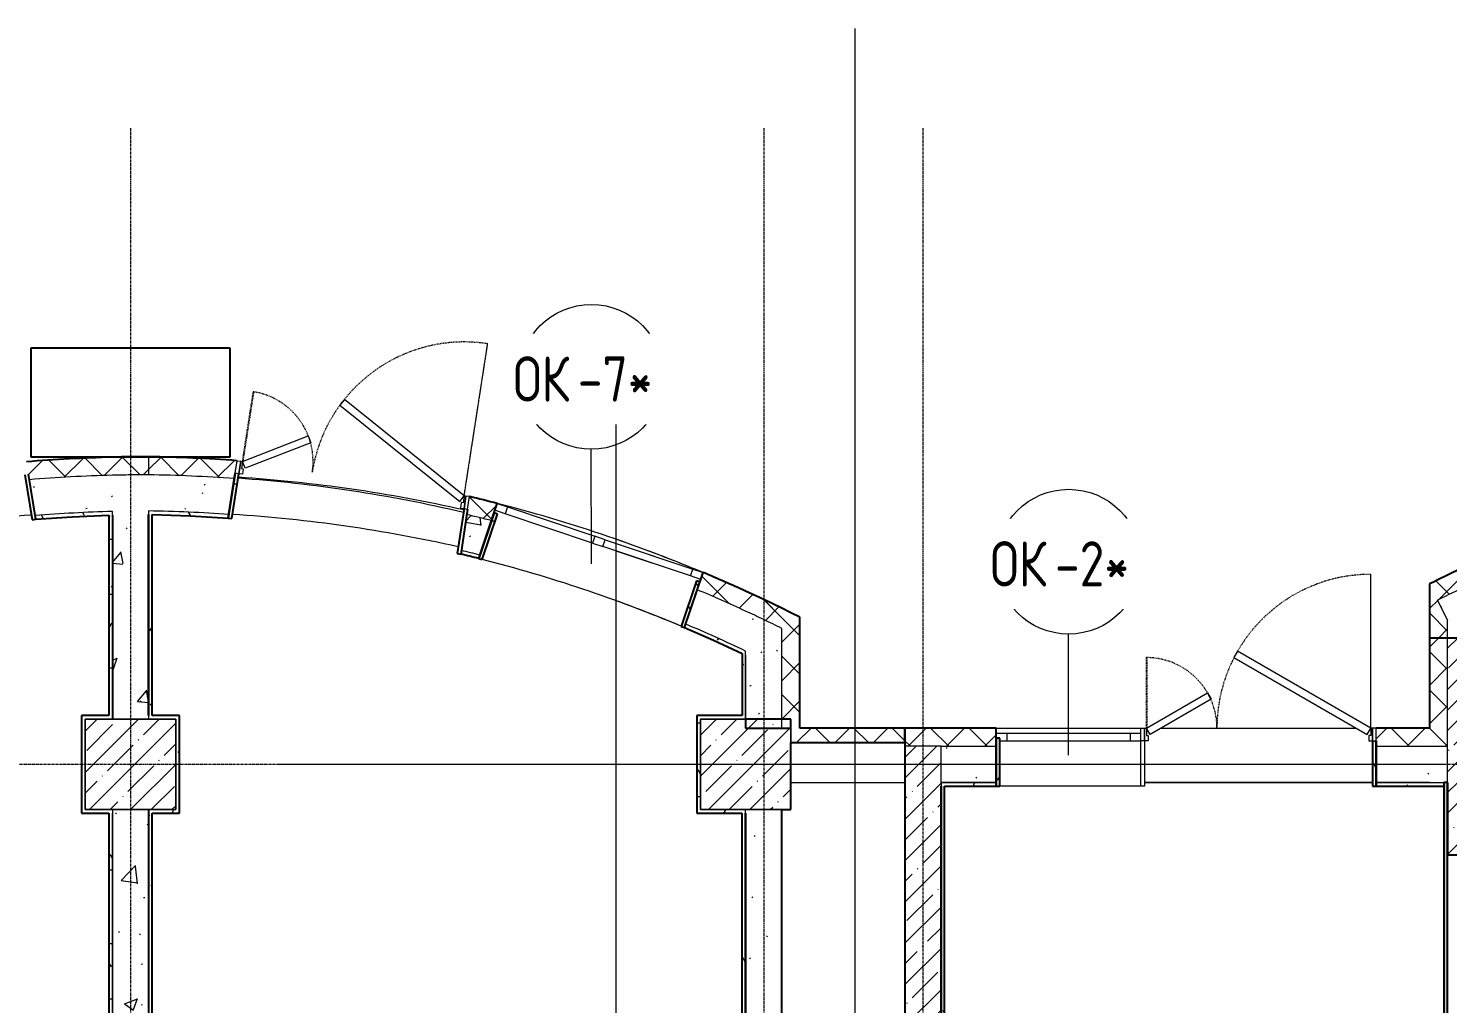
# Model space of a CAD drawing. Header units: millimetres. Extents: x -11854 to 4360091, y -19344 to 4989148.
# Drawn here: x 44178 to 52023, y 21395 to 26784 of the extents above; entities that cross this region are included whole.
import ezdxf

# ---------------------------------------------------------------- set-up
doc = ezdxf.new("R2010")
doc.units = ezdxf.units.MM
doc.linetypes.add('Линия сетки', pattern=[22.225, 12.7, -3.175, 3.175, -3.175])
doc.linetypes.add('Штрих', pattern=[6.35, 3.175, -3.175])
for name, color, linetype, lineweight in [('A-DETL', 254, 'Continuous', 9), ('A-DOOR', 254, 'Continuous', 9), ('A-DOOR-FRAM', 254, 'Continuous', 18), ('A-FLOR', 254, 'Continuous', 9), ('A-GLAZ', 254, 'Continuous', 9), ('A-GLAZ-IDEN', 254, 'Continuous', 9), ('A-WALL', 254, 'Continuous', 9), ('S-GRID', 254, 'Continuous', 9)]:
    doc.layers.add(name, color=color, linetype=linetype, lineweight=lineweight)
doc.styles.add('ISOCPEUR_1', font='isocpeur.ttf', dxfattribs={"width": 0.8, "height": 250})
pattern_1 = [(45, (542041.67, 20914.14), (-106.066017, 106.066017), []), (135, (542041.67, 20914.14), (-106.066017, -106.066017), [])]
pattern_2 = [(50, (542041.7, 20914.14), (728.7365, -63.7558), [76.2, -838.2]), (355, (542041.7, 20914.14), (-140.9716, 764.2276), [60.96, -670.56]), (100.451, (542102.4, 20908.8), (587.77, 700.4668), [64.76, -712.36]), (46.184, (542041.7, 21117.3), (1084.3162, -168.171), [114.3, -1257.3]), (96.636, (542132, 21103.3), (949.61, 989.7098), [97.14, -1068.54]), (351.184, (542041.7, 21117.3), (949.6206, 989.7012), [91.44, -1005.84]), (21, (542143.3, 21066.54), (606.4579, -409.0606), [76.2, -838.2]), (326, (542143.3, 21066.54), (247.2083, 736.7529), [60.96, -670.56]), (71.451, (542193.8, 21032.46), (853.6683, 327.6855), [64.76, -712.36]), (37.5, (542041.67, 20914.14), (12.3547, 338.22012), [6.706, -655.726, 6.706, -674.014, -673.1]), (37.5, (542041.67, 20914.14), (12.3547, 338.22012), [-1343.152, 6.706, -666.394]), (7.5, (542041.67, 20914.14), (267.27887, 400.72213), [6.706, -381.406, 6.706, -640.486, -256.54]), (7.5, (542041.67, 20914.14), (267.27887, 400.72213), [-1035.304, 6.706, -249.834]), (327.5, (541815.1, 20914.14), (542.36333, -22.91534), [6.706, -247.294, 6.706, -785.774, -1051.56]), (327.5, (541815.1, 20914.14), (542.36333, -22.91534), [-1046.48, 6.706, -1044.854]), (317.5, (541713.5, 20914.14), (592.51696, 101.7071), [6.706, -323.494, 6.706, -519.582, -746.76]), (317.5, (541713.5, 20914.14), (592.51696, 101.7071), [-856.488, 6.706, -740.054])]
pattern_3 = [(45, (542041.67, 20914.14), (-114.049253, 114.049253), []), (45, (542155.72, 20914.14), (-114.049253, 114.049253), [201.613, -40.323, 3.353, -36.97])]
pattern_4 = [(0, (542041.67, 20914.14), (406.4, 101.6), [33.528, -271.272, 33.528, -271.272, -1625.6]), (0, (542041.67, 20914.14), (406.4, 101.6), [-609.6, 33.528, -576.072, 33.528, -271.272, -711.2]), (0, (542041.67, 20914.14), (406.4, 101.6), [-1524, 33.528, -169.672, 33.528, -474.472]), (120, (542194.07, 20964.94), (-291.18818, 301.152724), [33.528, -271.272, 33.528, -1896.872]), (120, (542194.07, 20964.94), (-291.18818, 301.152724), [-338.328, -271.272, 33.528, -576.072, -1016]), (120, (542194.07, 20964.94), (-291.18818, 301.152724), [-1219.2, 33.528, -271.272, 33.528, -677.672]), (120, (542194.07, 20964.94), (-291.18818, 301.152724), [-1557.528, -169.672, 33.528, -474.472]), (240, (542244.87, 21168.14), (-115.21182, -402.752724), [33.528, -271.272, 33.528, -1896.872]), (240, (542244.87, 21168.14), (-115.21182, -402.752724), [-338.328, -271.272, 33.528, -576.072, -1016]), (240, (542244.87, 21168.14), (-115.21182, -402.752724), [-1219.2, 33.528, -271.272, 33.528, -677.672]), (240, (542244.87, 21168.14), (-115.21182, -402.752724), [-1557.528, -169.672, 33.528, -474.472])]
pattern_5 = [(50, (542041.7, 20914.14), (728.7365, -63.7558), [76.2, -838.2]), (355, (542041.7, 20914.14), (-140.9716, 764.2276), [60.96, -670.56]), (100.451, (542102.4, 20908.8), (587.77, 700.4668), [64.76, -712.36]), (46.184, (542041.7, 21117.3), (1084.3162, -168.171), [114.3, -1257.3]), (96.636, (542132, 21103.3), (949.61, 989.7098), [97.14, -1068.54]), (351.184, (542041.7, 21117.3), (949.6206, 989.7012), [91.44, -1005.84]), (21, (542143.3, 21066.54), (606.4579, -409.0606), [76.2, -838.2]), (326, (542143.3, 21066.54), (247.2083, 736.7529), [60.96, -670.56]), (71.451, (542193.8, 21032.46), (853.6683, 327.6855), [64.76, -712.36]), (37.5, (542041.67, 20914.14), (12.3547, 338.22012), [6.706, -655.726, 6.706, -674.014, -673.1]), (37.5, (542041.67, 20914.14), (12.3547, 338.22012), [-1343.152, 6.706, -666.394]), (7.5, (542041.67, 20914.14), (267.27887, 400.72213), [6.706, -381.406, 6.706, -640.486, -256.54]), (7.5, (542041.67, 20914.14), (267.27887, 400.72213), [-1035.304, 6.706, -249.834]), (327.5, (541815.1, 20914.14), (542.36333, -22.91534), [6.706, -247.294, 6.706, -785.774, -1051.56]), (327.5, (541815.1, 20914.14), (542.36333, -22.91534), [-1046.48, 6.706, -1044.854]), (317.5, (541713.5, 20914.14), (592.51696, 101.7071), [6.706, -323.494, 6.706, -519.582, -746.76]), (317.5, (541713.5, 20914.14), (592.51696, 101.7071), [-856.488, 6.706, -740.054])]
pattern_6 = [(45, (542041.67, 20914.14), (-114.049253, 114.049253), []), (45, (542155.72, 20914.14), (-114.049253, 114.049253), [201.613, -40.323, 3.353, -36.97])]
pattern_7 = [(0, (542041.67, 20914.14), (406.4, 101.6), [33.528, -271.272, 33.528, -271.272, -1625.6]), (0, (542041.67, 20914.14), (406.4, 101.6), [-609.6, 33.528, -576.072, 33.528, -271.272, -711.2]), (0, (542041.67, 20914.14), (406.4, 101.6), [-1524, 33.528, -169.672, 33.528, -474.472]), (120, (542194.07, 20964.94), (-291.18818, 301.152724), [33.528, -271.272, 33.528, -1896.872]), (120, (542194.07, 20964.94), (-291.18818, 301.152724), [-338.328, -271.272, 33.528, -576.072, -1016]), (120, (542194.07, 20964.94), (-291.18818, 301.152724), [-1219.2, 33.528, -271.272, 33.528, -677.672]), (120, (542194.07, 20964.94), (-291.18818, 301.152724), [-1557.528, -169.672, 33.528, -474.472]), (240, (542244.87, 21168.14), (-115.21182, -402.752724), [33.528, -271.272, 33.528, -1896.872]), (240, (542244.87, 21168.14), (-115.21182, -402.752724), [-338.328, -271.272, 33.528, -576.072, -1016]), (240, (542244.87, 21168.14), (-115.21182, -402.752724), [-1219.2, 33.528, -271.272, 33.528, -677.672]), (240, (542244.87, 21168.14), (-115.21182, -402.752724), [-1557.528, -169.672, 33.528, -474.472])]

# ---------------------------------------------------------------- blocks, each defined once
blk = doc.blocks.new('Окно 1800х800 - ОК 1200Х1800_ОК-3_1 _ВНУТРЕННИЕ ОКНА_ EI 31-7437646-1Б')
at = {"layer": 'A-GLAZ', "lineweight": 18}
for p, q in [((-475, -110), (-415, -110)), ((-415, -150), (-475, -150)), ((-415, -110), (-415, -150))]:
    blk.add_line(p, q, dxfattribs=at)
at = {"layer": 'A-GLAZ'}
for p, q in [((-415, -110), (-415, -150)), ((-415, -110), (17.9, -110)), ((31.3, -150), (-415, -150))]:
    blk.add_line(p, q, dxfattribs=at)
blk = doc.blocks.new('Дверь_Двупольная_внутренняя ПВХ профиль - Дверной блок наружный металлический остекленный ДНМО 24х13 Л-V1-1Б')
at = {"layer": 'A-DOOR', "linetype": 'Штрих'}
for p, q in [((618, 1000), (618, 150)), ((-618, 540), (-618, 150))]:
    blk.add_line(p, q, dxfattribs=at)
at = {"layer": 'A-DOOR'}
for p, q in [((620, 1000), (618, 1000)), ((-620, 540), (-618, 540)), ((-650, 150), (-630, 150)), ((-650, 80), (-650, 150)), ((-630, 80), (-650, 80)), ((-630, 150), (-630, 80)), ((-618, 150), (-620, 150)), ((618, 150), (620, 150)), ((650, 150), (630, 150)), ((630, 150), (630, 80)), ((630, 80), (650, 80)), ((650, 80), (650, 150))]:
    blk.add_line(p, q, dxfattribs=at)
at = {"layer": 'A-DOOR', "linetype": 'Штрих', "lineweight": 18}
for p, q in [((620, 150), (620, 1000)), ((-620, 150), (-620, 540))]:
    blk.add_line(p, q, dxfattribs=at)
at = {"layer": 'A-DOOR', "lineweight": 18}
for p, q in [((-116.1, 575), (-136.1, 540.4)), ((620, 150), (-116.1, 575)), ((-136.1, 540.4), (600, 115.4)), ((-620, 150), (-282.3, 345)), ((-282.3, 345), (-262.3, 310.4)), ((-262.3, 310.4), (-600, 115.4)), ((-600, 115.4), (-620, 150)), ((600, 115.4), (620, 150))]:
    blk.add_line(p, q, dxfattribs=at)
at = {"layer": 'A-DOOR', "linetype": 'Штрих'}
for centre, radius, start, end in [((620, 150), 850, 90, 180), ((-620, 150), 390, 360, 90)]:
    blk.add_arc(centre, radius, start, end, dxfattribs=at)
at = {"layer": 'A-DOOR-FRAM'}
for p, q in [((-630, 150), (-620, 150)), ((-630, 80), (-630, 150)), ((-610, 80), (-630, 80)), ((-620, 150), (-620, 110)), ((-620, 110), (-610, 110)), ((-610, 110), (-610, 80)), ((620, 110), (610, 110)), ((610, 110), (610, 80)), ((610, 80), (630, 80)), ((630, 150), (620, 150)), ((620, 150), (620, 110)), ((630, 80), (630, 150))]:
    blk.add_line(p, q, dxfattribs=at)
blk = doc.blocks.new('Окно 1800х800 - ОК 800Х1800_ОК-3_1 _ВНУТРЕННИЕ ОКНА_ EI 31 _-7443790-1Б')
at = {"layer": 'A-GLAZ', "lineweight": 18}
for p, q in [((-215, 120), (-275, 120)), ((-255, 80), (-215, 80)), ((-215, 80), (-215, 120)), ((525, 120), (465, 120)), ((465, 120), (465, 80)), ((465, 80), (525, 80))]:
    blk.add_line(p, q, dxfattribs=at)
at = {"layer": 'A-GLAZ'}
for p, q in [((-215, 80), (-215, 120)), ((465, 120), (-215, 120)), ((-215, 80), (465, 80)), ((465, 120), (465, 80))]:
    blk.add_line(p, q, dxfattribs=at)
blk = doc.blocks.new('Марка окна - Марка окна-2857-1Б')
at = {"layer": 'A-GLAZ-IDEN'}
blk.add_circle((0, 0), 4.001, dxfattribs=at)
blk = doc.blocks.new('Дверь_Двупольная_внутренняя ПВХ профиль - Дверной блок наружный металлический остекленный ДНМО 24х13 Л-6073768-1В')
at = {"layer": 'A-DOOR', "linetype": 'Штрих'}
for p, q in [((618, 1000), (618, 150)), ((-618, 540), (-618, 150))]:
    blk.add_line(p, q, dxfattribs=at)
at = {"layer": 'A-DOOR'}
for p, q in [((620, 1000), (618, 1000)), ((-620, 540), (-618, 540)), ((-650, 150), (-630, 150)), ((-650, 80), (-650, 150)), ((-630, 80), (-650, 80)), ((-630, 150), (-630, 80)), ((-618, 150), (-620, 150)), ((618, 150), (620, 150)), ((650, 150), (630, 150)), ((630, 150), (630, 80)), ((630, 80), (650, 80)), ((650, 80), (650, 150))]:
    blk.add_line(p, q, dxfattribs=at)
at = {"layer": 'A-DOOR', "linetype": 'Штрих', "lineweight": 18}
for p, q in [((620, 150), (620, 1000)), ((-620, 150), (-620, 540))]:
    blk.add_line(p, q, dxfattribs=at)
at = {"layer": 'A-DOOR', "lineweight": 18}
for p, q in [((-116.1, 575), (-136.1, 540.4)), ((620, 150), (-116.1, 575)), ((-136.1, 540.4), (600, 115.4)), ((-620, 150), (-282.3, 345)), ((-282.3, 345), (-262.3, 310.4)), ((-262.3, 310.4), (-600, 115.4)), ((-600, 115.4), (-620, 150)), ((600, 115.4), (620, 150))]:
    blk.add_line(p, q, dxfattribs=at)
at = {"layer": 'A-DOOR', "linetype": 'Штрих'}
for centre, radius, start, end in [((620, 150), 850, 90, 180), ((-620, 150), 390, 360, 90)]:
    blk.add_arc(centre, radius, start, end, dxfattribs=at)
at = {"layer": 'A-DOOR-FRAM'}
for p, q in [((-630, 150), (-620, 150)), ((-630, 80), (-630, 150)), ((-610, 80), (-630, 80)), ((-620, 150), (-620, 110)), ((-620, 110), (-610, 110)), ((-610, 110), (-610, 80)), ((620, 110), (610, 110)), ((610, 110), (610, 80)), ((610, 80), (630, 80)), ((630, 150), (620, 150)), ((620, 150), (620, 110)), ((630, 80), (630, 150))]:
    blk.add_line(p, q, dxfattribs=at)
blk = doc.blocks.new('Окно 1800х800 - ОК 1200Х1800_ОК-3_1 _ВНУТРЕННИЕ ОКНА_ EI 31-7437646-1В')
at = {"layer": 'A-GLAZ', "lineweight": 18}
for p, q in [((-475, -110), (-415, -110)), ((-415, -150), (-475, -150)), ((-415, -110), (-415, -150)), ((665, -110), (725, -110)), ((665, -150), (665, -110)), ((725, -150), (665, -150))]:
    blk.add_line(p, q, dxfattribs=at)
at = {"layer": 'A-GLAZ'}
for p, q in [((-415, -110), (-415, -150)), ((-415, -110), (95, -110)), ((95, -150), (-415, -150)), ((155, -110), (95, -110)), ((95, -110), (95, -150)), ((95, -150), (155, -150)), ((155, -110), (665, -110)), ((155, -150), (155, -110)), ((665, -150), (155, -150)), ((665, -150), (665, -110))]:
    blk.add_line(p, q, dxfattribs=at)
blk = doc.blocks.new('Марка окна - Марка окна-2857-1В')
at = {"layer": 'A-GLAZ-IDEN'}
blk.add_circle((0, 0), 4.001, dxfattribs=at)

msp = doc.modelspace()

# ---------------------------------------------------------------- hatches: boundary and pattern name
at = {"layer": 'A-WALL'}
h = msp.add_hatch(dxfattribs=at)
h.set_pattern_fill('FP_4', color=8, style=0, pattern_type=2)
h.set_pattern_definition(pattern_1)
h.paths.add_polyline_path([(51967.3, 23624.9), (52132.2, 23704.7), (52298.8, 23780.7), (52265.7, 23875.4), (52093.3, 23796.9), (51922.9, 23714.2)])
h.paths.add_polyline_path([(53526.3, 24208.8), (53689.3, 24249.4), (53853.1, 24286.6), (53839.3, 24385.9), (53665.8, 24346.6), (53493.2, 24303.5), (53516.3, 24237.4)])
h.paths.add_polyline_path([(55041.7, 24451.7), (55344, 24465.1), (55646.5, 24467.2), (55646.8, 24567.2), (55337.2, 24565), (55027.9, 24551)])
h = msp.add_hatch(dxfattribs=at)
h.set_pattern_fill('FP_4', color=8, style=0, pattern_type=2)
h.set_pattern_definition(pattern_1)
h.paths.add_polyline_path([(41242.6, 23469), (41342.2, 23517.9), (41442.6, 23565.4), (41615.5, 23643.3), (41582.4, 23738), (41442.6, 23675.5), (41342.2, 23628.7), (41242.6, 23580.6), (41242.6, 23504.7)])
h.paths.add_polyline_path([(42748, 24040.4), (42900.2, 24079.8), (42884, 24178.8), (42714.8, 24135)])
h.paths.add_polyline_path([(44183.1, 24290.2), (44412.6, 24305.8), (44642.6, 24314.8), (44742.6, 24316.7), (44842.6, 24317.6), (44842.6, 24417.3), (44742.6, 24416.7), (44642.6, 24414.8), (44404.5, 24405.5), (44166.8, 24389.2), (44178.2, 24320.2)])
h = msp.add_hatch(dxfattribs=at)
h.set_pattern_fill('FP_4', color=8, style=0, pattern_type=2)
h.set_pattern_definition(pattern_1)
h.paths.add_polyline_path([(48342.6, 23468.6), (48342.6, 23580), (48242.9, 23627.9), (48075.3, 23704.5), (47965.1, 23752.6), (47907, 23777.4), (47875.1, 23682.4), (48009.3, 23624.6), (48142.6, 23564.4), (48242.9, 23517.2)])
h.paths.add_polyline_path([(46737.5, 24064.2), (46769.4, 24159.3), (46616.7, 24196.9), (46601.4, 24097.8), (46699.5, 24073.8)])
h.paths.add_polyline_path([(45316.6, 24296.4), (45332, 24395.5), (45087.4, 24410.2), (44842.6, 24417.3), (44842.6, 24317.6), (45079.8, 24310.4)])
h = msp.add_hatch(dxfattribs=at)
h.set_pattern_fill('FP_2', color=8, style=0, pattern_type=2)
h.set_pattern_definition(pattern_2)
h.paths.add_polyline_path([(52056.5, 23445.9), (52164.1, 23498.5), (52332.9, 23576.9), (52364.8, 23591.2), (52298.8, 23780.7), (52132.2, 23704.7), (51967.3, 23624.9), (52040.3, 23478.4)])
h.paths.add_polyline_path([(53592.3, 24019.3), (53736.2, 24054.9), (53880.7, 24087.9), (53853.1, 24286.6), (53689.3, 24249.4), (53526.3, 24208.8)])
h.paths.add_polyline_path([(55069.3, 24253), (55357.5, 24265.4), (55645.9, 24267.2), (55646.5, 24467.2), (55344, 24465.1), (55041.7, 24451.7)])
h = msp.add_hatch(dxfattribs=at)
h.set_pattern_fill('FP_5', color=8, style=0, pattern_type=2)
h.set_pattern_definition(pattern_7)
h.paths.add_polyline_path([(45302.7, 24075.2), (45341, 24323.3), (45321.3, 24326.4), (45282.9, 24078.3)])
h = msp.add_hatch(dxfattribs=at)
h.set_pattern_fill('FP_1', color=8, style=0, pattern_type=2)
h.set_pattern_definition(pattern_5)
h.paths.add_polyline_path([(41442.6, 23344.2), (41462.6, 23353.8), (41571.9, 23404.8), (41681.9, 23454.1), (41615.5, 23643.3), (41442.6, 23565.4), (41442.6, 23504.7)])
h.paths.add_polyline_path([(42814.3, 23851.1), (42932.7, 23881.7), (42900.2, 24079.8), (42748, 24040.4)])
h.paths.add_polyline_path([(44215.6, 24092.2), (44428.9, 24106.4), (44642.6, 24114.7), (44642.6, 24314.8), (44406.6, 24305.4), (44183.1, 24290.2), (44190, 24248.3)])
h = msp.add_hatch(dxfattribs=at)
h.set_pattern_fill('FP_1', color=8, style=0, pattern_type=2)
h.set_pattern_definition(pattern_5)
h.paths.add_polyline_path([(44642.6, 18797.4), (44842.6, 18797.4), (44842.6, 22467.4), (44642.6, 22467.4), (44642.6, 20282.7)])
h.paths.add_polyline_path([(44842.6, 22967.4), (44842.6, 24317.3), (44742.6, 24316.7), (44642.6, 24314.8), (44642.6, 22967.4)])
h = msp.add_hatch(dxfattribs=at)
h.set_pattern_fill('FP_1', color=8, style=0, pattern_type=2)
h.set_pattern_definition(pattern_5)
h.paths.add_polyline_path([(48142.6, 23343.4), (48142.6, 23564.4), (48009.3, 23624.6), (47875.1, 23682.4), (47811.3, 23492.2), (47977.8, 23419.7), (48075.3, 23374.6)])
h.paths.add_polyline_path([(46673.6, 23874.1), (46737.5, 24064.2), (46601.4, 24097.8), (46570.7, 23899.5), (46622.2, 23887)])
h.paths.add_polyline_path([(45286, 24098.1), (45316.6, 24296.4), (45079.8, 24310.4), (44842.6, 24317.3), (44842.6, 24117.5), (45064.4, 24110.9)])
h = msp.add_hatch(dxfattribs=at)
h.set_pattern_fill('FP_5', color=8, style=0, pattern_type=2)
h.set_pattern_definition(pattern_7)
h.paths.add_polyline_path([(41462.6, 23331.6), (41575.1, 23384.3), (41688.5, 23435.1), (41681.9, 23454.1), (41571.9, 23404.8), (41462.6, 23353.8)])
h.paths.add_polyline_path([(42821, 23832.2), (42936, 23861.9), (42932.7, 23881.7), (42814.3, 23851.1)])
h.paths.add_polyline_path([(44218.8, 24072.4), (44420.5, 24085.9), (44642.6, 24094.7), (44642.6, 24114.7), (44428.9, 24106.4), (44215.6, 24092.2)])
h = msp.add_hatch(dxfattribs=at)
h.set_pattern_fill('FP_5', color=8, style=0, pattern_type=2)
h.set_pattern_definition(pattern_7)
h.paths.add_polyline_path([(44642.6, 22967.4), (44642.6, 24094.7), (44622.6, 24094.2), (44622.6, 22967.4)])
h = msp.add_hatch(dxfattribs=at)
h.set_pattern_fill('FP_5', color=8, style=0, pattern_type=2)
h.set_pattern_definition(pattern_7)
h.paths.add_polyline_path([(48142.6, 23321.3), (48142.6, 23343.4), (47977.8, 23419.7), (47811.3, 23492.2), (47804.9, 23473.2), (47964.5, 23403.8), (48132.6, 23326.1)])
h.paths.add_polyline_path([(46667.3, 23855.1), (46673.6, 23874.1), (46570.7, 23899.5), (46567.6, 23879.6), (46617.5, 23867.5)])
h.paths.add_polyline_path([(45282.9, 24078.3), (45286, 24098.1), (45064.4, 24110.9), (44842.6, 24117.5), (44842.6, 24097.5), (44865.1, 24097.1), (45072.9, 24090.5)])
h = msp.add_hatch(dxfattribs=at)
h.set_pattern_fill('FP_5', color=8, style=0, pattern_type=2)
h.set_pattern_definition(pattern_7)
h.paths.add_polyline_path([(44842.6, 22987.4), (44862.6, 22987.4), (44862.6, 24097.2), (44842.6, 24097.5), (44842.6, 23256.9)])
h = msp.add_hatch(dxfattribs=at)
h.set_pattern_fill('FP_5', color=8, style=0, pattern_type=2)
h.set_pattern_definition(pattern_7)
h.paths.add_polyline_path([(46686.2, 23848.7), (46770.8, 24100.8), (46751.9, 24107.1), (46667.3, 23855.1)])
h = msp.add_hatch(dxfattribs=at)
h.set_pattern_fill('FP_4', color=8, style=0, pattern_type=2)
h.set_pattern_definition(pattern_1)
h.paths.add_polyline_path([(48342.6, 23468.6), (48342.6, 23580), (48237, 23630.6), (48142.6, 23674.4), (48025.2, 23726.8), (47907, 23777.4), (47875.1, 23682.4), (48009.3, 23624.6), (48142.6, 23564.4), (48242.9, 23517.2)])
h = msp.add_hatch(dxfattribs=at)
h.set_pattern_fill('FP_5', color=8, style=0, pattern_type=2)
h.set_pattern_definition(pattern_4)
h.paths.add_polyline_path([(47804.9, 23473.2), (47889.5, 23725.3), (47870.5, 23731.6), (47785.9, 23479.6)])
h = msp.add_hatch(dxfattribs=at)
h.set_pattern_fill('FP_5', color=8, style=0, pattern_type=2)
h.set_pattern_definition(pattern_7)
h.paths.add_polyline_path([(47804.9, 23473.2), (47889.5, 23725.3), (47870.5, 23731.6), (47785.9, 23479.6)])
h = msp.add_hatch(dxfattribs=at)
h.set_pattern_fill('FP_4', color=8, style=0, pattern_type=2)
h.set_pattern_definition(pattern_1)
h.paths.add_polyline_path([(52022.6, 23417.4), (52022.6, 23514.1), (51922.6, 23714.2), (51922.6, 23417.4)])
h = msp.add_hatch(dxfattribs=at)
h.set_pattern_fill('FP_2', color=8, style=0, pattern_type=2)
h.set_pattern_definition(pattern_2)
h.paths.add_polyline_path([(48142.6, 22917.4), (48342.6, 22917.4), (48342.6, 23468.6), (48237, 23519.9), (48142.6, 23564.4), (48142.6, 22967.4)])
h = msp.add_hatch(dxfattribs=at)
h.set_pattern_fill('FP_1', color=8, style=0, pattern_type=2)
h.set_pattern_definition(pattern_5)
h.paths.add_polyline_path([(48142.6, 22917.4), (48342.6, 22917.4), (48342.6, 23468.6), (48242.9, 23517.2), (48142.6, 23564.4), (48142.6, 22967.4)])
h = msp.add_hatch(dxfattribs=at)
h.set_pattern_fill('FP_4', color=8, style=0, pattern_type=2)
h.set_pattern_definition(pattern_1)
h.paths.add_polyline_path([(48442.6, 22917.4), (48442.6, 23530.3), (48342.6, 23580), (48342.6, 22917.4), (48392.6, 22917.4)])
h = msp.add_hatch(dxfattribs=at)
h.set_pattern_fill('FP_4', color=8, style=0, pattern_type=2)
h.set_pattern_definition(pattern_1)
h.paths.add_polyline_path([(48342.6, 22917.4), (48442.6, 22917.4), (48442.6, 23530.3), (48342.6, 23580), (48342.6, 23256.9)])
h = msp.add_hatch(dxfattribs=at)
h.set_pattern_fill('FP_5', color=8, style=0, pattern_type=2)
h.set_pattern_definition(pattern_4)
h.paths.add_polyline_path([(48142.6, 23321.3), (48142.6, 23343.4), (47944.5, 23434.2), (47811.3, 23492.2), (47804.9, 23473.2), (47964.5, 23403.8), (48132.6, 23326.1)])
h = msp.add_hatch(dxfattribs=at)
h.set_pattern_fill('FP_4', color=8, style=0, pattern_type=2)
h.set_pattern_definition(pattern_1)
h.paths.add_polyline_path([(51922.6, 22817.4), (52022.6, 22817.4), (52022.6, 23417.4), (51922.6, 23417.4), (51922.6, 22834.3)])
h = msp.add_hatch(dxfattribs=at)
h.set_pattern_fill('FP_1', color=8, style=0, pattern_type=2)
h.set_pattern_definition(pattern_3)
h.paths.add_polyline_path([(52022.6, 22617.4), (52272.6, 22617.4), (52272.6, 23417.4), (52022.6, 23417.4), (52022.6, 22817.4)])
h = msp.add_hatch(dxfattribs=at)
h.set_pattern_fill('FP_5', color=8, style=0, pattern_type=2)
h.set_pattern_definition(pattern_4)
h.paths.add_polyline_path([(48122.6, 22967.4), (48142.6, 22967.4), (48142.6, 23321.3), (48122.6, 23330.8), (48122.6, 22987.4)])
h = msp.add_hatch(dxfattribs=at)
h.set_pattern_fill('FP_5', color=8, style=0, pattern_type=2)
h.set_pattern_definition(pattern_7)
h.paths.add_polyline_path([(48142.6, 22967.4), (48142.6, 23321.3), (48122.6, 23330.8), (48122.6, 22967.4)])
h = msp.add_hatch(dxfattribs=at)
h.set_pattern_fill('FP_5', color=8, style=0, pattern_type=2)
h.set_pattern_definition(pattern_7)
h.paths.add_polyline_path([(44992.6, 22467.4), (45012.6, 22467.4), (45012.6, 22987.4), (44992.6, 22987.4), (44992.6, 22967.4)])
h = msp.add_hatch(dxfattribs=at)
h.set_pattern_fill('FP_5', color=8, style=0, pattern_type=2)
h.set_pattern_definition(pattern_4)
h.paths.add_polyline_path([(47892.6, 22967.4), (48122.6, 22967.4), (48122.6, 22987.4), (47872.6, 22987.4), (47872.6, 22967.4)])
h = msp.add_hatch(dxfattribs=at)
h.set_pattern_fill('FP_5', color=8, style=0, pattern_type=2)
h.set_pattern_definition(pattern_7)
h.paths.add_polyline_path([(47892.6, 22967.4), (48122.6, 22967.4), (48122.6, 22987.4), (47872.6, 22987.4), (47872.6, 22967.4)])
h = msp.add_hatch(dxfattribs=at)
h.set_pattern_fill('FP_2', color=8, style=0, pattern_type=2)
h.set_pattern_definition(pattern_6)
h.paths.add_polyline_path([(44992.6, 22467.4), (44992.6, 22967.4), (44492.6, 22967.4), (44492.6, 22467.4), (44862.6, 22467.4)])
h = msp.add_hatch(dxfattribs=at)
h.set_pattern_fill('FP_5', color=8, style=0, pattern_type=2)
h.set_pattern_definition(pattern_4)
h.paths.add_polyline_path([(47892.6, 22447.4), (47892.6, 22967.4), (47872.6, 22967.4), (47872.6, 22447.4)])
h = msp.add_hatch(dxfattribs=at)
h.set_pattern_fill('FP_5', color=8, style=0, pattern_type=2)
h.set_pattern_definition(pattern_7)
h.paths.add_polyline_path([(47892.6, 22447.4), (47892.6, 22967.4), (47872.6, 22967.4), (47872.6, 22447.4)])
h = msp.add_hatch(dxfattribs=at)
h.set_pattern_fill('FP_1', color=8, style=0, pattern_type=2)
h.set_pattern_definition(pattern_3)
h.paths.add_polyline_path([(48392.6, 22467.4), (48392.6, 22967.4), (47892.6, 22967.4), (47892.6, 22467.4), (48342.1, 22467.4)])
h = msp.add_hatch(dxfattribs=at)
h.set_pattern_fill('FP_2', color=8, style=0, pattern_type=2)
h.set_pattern_definition(pattern_6)
h.paths.add_polyline_path([(48392.6, 22467.4), (48392.6, 22967.4), (47892.6, 22967.4), (47892.6, 22467.4), (48342.1, 22467.4)])
h = msp.add_hatch(dxfattribs=at)
h.set_pattern_fill('FP_4', color=8, style=0, pattern_type=2)
h.set_pattern_definition(pattern_1)
h.paths.add_polyline_path([(49022.6, 22837.4), (49022.6, 22917.4), (48392.6, 22917.4), (48392.6, 22837.4), (48822.2, 22837.4)])
h = msp.add_hatch(dxfattribs=at)
h.set_pattern_fill('FP_4', color=8, style=0, pattern_type=2)
h.set_pattern_definition(pattern_1)
h.paths.add_polyline_path([(48746.2, 22837.4), (48746.2, 22917.4), (48392.6, 22917.4), (48392.6, 22837.4), (48533.9, 22837.4)])
h = msp.add_hatch(dxfattribs=at)
h.set_pattern_fill('FP_4', color=8, style=0, pattern_type=2)
h.set_pattern_definition(pattern_1)
h.paths.add_polyline_path([(49022.6, 22817.4), (49527.6, 22817.4), (49527.6, 22917.4), (49022.6, 22917.4)])
h.paths.add_polyline_path([(51627.6, 22817.4), (51922.6, 22817.4), (51922.6, 22917.4), (51627.6, 22917.4), (51627.6, 22834.3)])
h = msp.add_hatch(dxfattribs=at)
h.set_pattern_fill('FP_5', color=8, style=0, pattern_type=2)
h.set_pattern_definition(pattern_4)
h.paths.add_polyline_path([(49527.6, 22597.4), (49547.6, 22597.4), (49547.6, 22862.4), (49527.6, 22862.4)])
h = msp.add_hatch(dxfattribs=at)
h.set_pattern_fill('FP_5', color=8, style=0, pattern_type=2)
h.set_pattern_definition(pattern_4)
h.paths.add_polyline_path([(51607.6, 22597.4), (51627.6, 22597.4), (51627.6, 22847.4), (51607.6, 22847.4), (51607.6, 22834.3)])
h = msp.add_hatch(dxfattribs=at)
h.set_pattern_fill('FP_1', color=8, style=0, pattern_type=2)
h.set_pattern_definition(pattern_3)
h.paths.add_polyline_path([(49022.6, 18267.4), (49222.6, 18267.4), (49222.6, 22817.4), (49022.6, 22817.4), (49022.6, 19880.6)])
h = msp.add_hatch(dxfattribs=at)
h.set_pattern_fill('FP_2', color=8, style=0, pattern_type=2)
h.set_pattern_definition(pattern_2)
h.paths.add_polyline_path([(49222.6, 22617.4), (49527.6, 22617.4), (49527.6, 22817.4), (49222.6, 22817.4)])
h.paths.add_polyline_path([(51627.6, 22617.4), (52022.6, 22617.4), (52022.6, 22817.4), (51627.6, 22817.4)])
h = msp.add_hatch(dxfattribs=at)
h.set_pattern_fill('FP_5', color=8, style=0, pattern_type=2)
h.set_pattern_definition(pattern_4)
h.paths.add_polyline_path([(49242.5, 18867.4), (49242.5, 22597.4), (49222.5, 22597.4), (49222.5, 18867.4)])
h = msp.add_hatch(dxfattribs=at)
h.set_pattern_fill('FP_5', color=8, style=0, pattern_type=2)
h.set_pattern_definition(pattern_4)
h.paths.add_polyline_path([(52002.5, 22597.4), (52002.5, 22617.4), (51627.6, 22617.4), (51627.6, 22597.4), (51747.8, 22597.4)])
h.paths.add_polyline_path([(49222.6, 22597.4), (49527.6, 22597.4), (49527.6, 22617.4), (49222.6, 22617.4)])
h = msp.add_hatch(dxfattribs=at)
h.set_pattern_fill('FP_5', color=8, style=0, pattern_type=2)
h.set_pattern_definition(pattern_4)
h.paths.add_polyline_path([(52022.5, 2222.4), (52022.5, 22617.4), (52002.5, 22617.4), (52002.5, 2222.4)])
h = msp.add_hatch(dxfattribs=at)
h.set_pattern_fill('FP_1', color=8, style=0, pattern_type=2)
h.set_pattern_definition(pattern_3)
h.paths.add_polyline_path([(52272.6, 22217.4), (52272.6, 22617.4), (52022.6, 22617.4), (52022.6, 22217.4), (52222.5, 22217.4)])
h = msp.add_hatch(dxfattribs=at)
h.set_pattern_fill('FP_5', color=8, style=0, pattern_type=2)
h.set_pattern_definition(pattern_7)
h.paths.add_polyline_path([(44622.6, 18797.4), (44642.6, 18797.4), (44642.6, 22447.4), (44622.6, 22447.4), (44622.6, 18817.4)])
h = msp.add_hatch(dxfattribs=at)
h.set_pattern_fill('FP_5', color=8, style=0, pattern_type=2)
h.set_pattern_definition(pattern_7)
h.paths.add_polyline_path([(44862.6, 18817.4), (44862.6, 22467.4), (44842.6, 22467.4), (44842.6, 18817.4)])
h = msp.add_hatch(dxfattribs=at)
h.set_pattern_fill('FP_5', color=8, style=0, pattern_type=2)
h.set_pattern_definition(pattern_7)
h.paths.add_polyline_path([(45012.6, 22447.4), (45012.6, 22467.4), (44862.6, 22467.4), (44862.6, 22447.4)])
h = msp.add_hatch(dxfattribs=at)
h.set_pattern_fill('FP_5', color=8, style=0, pattern_type=2)
h.set_pattern_definition(pattern_4)
h.paths.add_polyline_path([(48122.1, 22447.4), (48142.1, 22447.4), (48142.1, 22467.4), (47892.6, 22467.4), (47892.6, 22447.4), (47944.5, 22447.4)])
h = msp.add_hatch(dxfattribs=at)
h.set_pattern_fill('FP_5', color=8, style=0, pattern_type=2)
h.set_pattern_definition(pattern_7)
h.paths.add_polyline_path([(48122.1, 22447.4), (48142.1, 22447.4), (48142.1, 22467.4), (47892.6, 22467.4), (47892.6, 22447.4)])
h = msp.add_hatch(dxfattribs=at)
h.set_pattern_fill('FP_5', color=8, style=0, pattern_type=2)
h.set_pattern_definition(pattern_4)
h.paths.add_polyline_path([(48122.1, 18797.4), (48142.1, 18797.4), (48142.1, 22447.4), (48122.1, 22447.4), (48122.1, 18817.4)])
h = msp.add_hatch(dxfattribs=at)
h.set_pattern_fill('FP_5', color=8, style=0, pattern_type=2)
h.set_pattern_definition(pattern_7)
h.paths.add_polyline_path([(48122.1, 18797.4), (48142.1, 18797.4), (48142.1, 22447.4), (48122.1, 22447.4), (48122.1, 18817.4)])
h = msp.add_hatch(dxfattribs=at)
h.set_pattern_fill('FP_2', color=8, style=0, pattern_type=2)
h.set_pattern_definition(pattern_2)
h.paths.add_polyline_path([(48342.1, 18797.4), (48342.1, 22467.4), (48142.1, 22467.4), (48142.1, 18797.4), (48237, 18797.4)])
h = msp.add_hatch(dxfattribs=at)
h.set_pattern_fill('FP_1', color=8, style=0, pattern_type=2)
h.set_pattern_definition(pattern_5)
h.paths.add_polyline_path([(48342.1, 18797.4), (48342.1, 22467.4), (48142.1, 22467.4), (48142.1, 18797.4)])

# ---------------------------------------------------------------- linework, layer by layer
at = {"layer": 'A-DETL', "color": 8}
for p, q in [((48746.2, 26784.5), (48746.2, 12451.7)), ((47427, 12679.9), (47427, 24967.4))]:
    msp.add_line(p, q, dxfattribs=at)
at = {"layer": 'A-FLOR', "color": 8}
for p, q in [((48392.6, 22617.4), (49022.6, 22617.4)), ((48392.6, 22617.4), (48746.2, 22617.4)), ((50347.6, 22617.4), (51607.6, 22617.4))]:
    msp.add_line(p, q, dxfattribs=at)
for centre, radius, start, end in [((44791.8, 16478.9), 7838.2, 76.78915, 86.01097), ((44792.9, 16149.6), 8172.8, 77.33276, 86.17593), ((44780.3, 16015.9), 8100, 94.14455, 103.06746), ((44780.3, 16015.9), 8100, 77.35403, 86.27775)]:
    msp.add_arc(centre, radius, start, end, dxfattribs=at)
at = {"layer": 'A-GLAZ-IDEN', "color": 8}
for p, q in [((47290.4, 23826.1), (47289.5, 24458.8)), ((49927.6, 22767.4), (49926.6, 23437.1))]:
    msp.add_line(p, q, dxfattribs=at)
at = {"layer": 'A-WALL', "color": 8, "lineweight": 25}
for p, q in [((45292.6, 25016.7), (44192.6, 25016.7)), ((44192.6, 25016.7), (44192.6, 24416.7)), ((45292.6, 24416.7), (45292.6, 25016.7)), ((44192.6, 24416.7), (45292.6, 24416.7)), ((44842.6, 24417.6), (44842.6, 24417.3)), ((44218.8, 24072.4), (44178.2, 24320.2)), ((45282.9, 24078.3), (45321.3, 24326.4)), ((45321.3, 24326.4), (45282.9, 24078.3)), ((45302.7, 24075.2), (45341, 24323.3)), ((44158.4, 24316.9), (44199.1, 24069.2)), ((44622.6, 24094.2), (44622.6, 22987.4)), ((44642.6, 24094.7), (44642.6, 22967.4)), ((44842.6, 22987.4), (44842.6, 24097.5)), ((44842.6, 24097.5), (44842.6, 22987.4)), ((44862.6, 22987.4), (44862.6, 24097.2)), ((46586.2, 24130.8), (46547.9, 23882.7)), ((46606, 24127.7), (46567.6, 23879.6)), ((46667.3, 23855.1), (46769.4, 24159.3)), ((46751.9, 24107.1), (46667.3, 23855.1)), ((46686.2, 23848.7), (46770.8, 24100.8)), ((46770.8, 24100.8), (46751.9, 24107.1)), ((44199.1, 24069.2), (44218.8, 24072.4)), ((45282.9, 24078.3), (45302.7, 24075.2)), ((46547.9, 23882.7), (46567.6, 23879.6)), ((46667.3, 23855.1), (46686.2, 23848.7)), ((47804.9, 23473.2), (47907, 23777.4)), ((47804.9, 23473.2), (47907, 23777.4)), ((47870.5, 23731.6), (47785.9, 23479.6)), ((47870.5, 23731.6), (47785.9, 23479.6)), ((47889.5, 23725.3), (47870.5, 23731.6)), ((47889.5, 23725.3), (47870.5, 23731.6)), ((51922.9, 23714.2), (51922.6, 23714.2)), ((51922.6, 23714.2), (51922.6, 22917.4)), ((51922.8, 23714.4), (51922.9, 23714.2)), ((47785.9, 23479.6), (47804.9, 23473.2)), ((47785.9, 23479.6), (47804.9, 23473.2)), ((48442.6, 22917.4), (48442.6, 23530.3)), ((48442.6, 22917.4), (48442.6, 23530.3)), ((51922.6, 23417.4), (52272.6, 23417.4)), ((48122.6, 23330.8), (48122.6, 22987.4)), ((48122.6, 23330.8), (48122.6, 22987.4)), ((44622.6, 22987.4), (44472.6, 22987.4)), ((44472.6, 22987.4), (44472.6, 22447.4)), ((45012.6, 22987.4), (44862.6, 22987.4)), ((45012.6, 22447.4), (45012.6, 22987.4)), ((48122.6, 22987.4), (47872.6, 22987.4)), ((47872.6, 22987.4), (47872.6, 22447.4)), ((48122.6, 22987.4), (47872.6, 22987.4)), ((47872.6, 22987.4), (47872.6, 22447.4)), ((48142.6, 22967.4), (48142.6, 22917.4)), ((48392.6, 22967.4), (48142.6, 22967.4)), ((48142.6, 22967.4), (48142.6, 22917.4)), ((48392.6, 22967.4), (48142.6, 22967.4)), ((48142.6, 22917.4), (48392.6, 22917.4)), ((48142.6, 22917.4), (48392.6, 22917.4)), ((48392.6, 22917.4), (48392.6, 22967.4)), ((48392.6, 22917.4), (48392.6, 22967.4)), ((49022.6, 22917.4), (48442.6, 22917.4)), ((48746.2, 22917.4), (48442.6, 22917.4)), ((49022.6, 22837.4), (49022.6, 22917.4)), ((49527.6, 22917.4), (49022.6, 22917.4)), ((49022.6, 22917.4), (49022.6, 22817.4)), ((49527.6, 22617.4), (49527.6, 22917.4)), ((51922.6, 22917.4), (51627.6, 22917.4)), ((48392.6, 22837.4), (49022.6, 22837.4)), ((48392.6, 22467.4), (48392.6, 22837.4)), ((48392.6, 22837.4), (48746.2, 22837.4)), ((48392.6, 22467.4), (48392.6, 22837.4)), ((49527.6, 22862.4), (49527.6, 22597.4)), ((49547.6, 22862.4), (49527.6, 22862.4)), ((49547.6, 22597.4), (49547.6, 22862.4)), ((51607.6, 22847.4), (51607.6, 22597.4)), ((51627.6, 22847.4), (51627.6, 22617.4)), ((51627.6, 22597.4), (51627.6, 22847.4)), ((49022.6, 22817.4), (49022.6, 18267.4)), ((49222.5, 22597.4), (49222.5, 18867.4)), ((49222.6, 18867.4), (49222.6, 22597.4)), ((49242.5, 18867.4), (49242.5, 22597.4)), ((49242.5, 22597.4), (49547.6, 22597.4)), ((49527.6, 22597.4), (49527.6, 22617.4)), ((51607.6, 22597.4), (51627.6, 22597.4)), ((51627.6, 22617.4), (51627.6, 22597.4)), ((51627.6, 22597.4), (52002.5, 22597.4)), ((52002.5, 22617.4), (52002.5, 2242.4)), ((52022.5, 22617.4), (52002.5, 22617.4)), ((52022.5, 2222.4), (52022.5, 22617.4)), ((52022.6, 22617.4), (52022.6, 22217.4)), ((44472.6, 22447.4), (44622.6, 22447.4)), ((44622.6, 22447.4), (44622.6, 18817.4)), ((44842.6, 22467.4), (44842.6, 18797.4)), ((44862.6, 18817.4), (44862.6, 22447.4)), ((44862.6, 22447.4), (45012.6, 22447.4)), ((47872.6, 22447.4), (48122.1, 22447.4)), ((47872.6, 22447.4), (48122.1, 22447.4)), ((48122.1, 22447.4), (48122.1, 18817.4)), ((48122.1, 22447.4), (48122.1, 18817.4)), ((48142.1, 22447.4), (48142.1, 18797.4)), ((48142.1, 18797.4), (48142.1, 22447.4)), ((48142.1, 22447.4), (48142.1, 18797.4)), ((48142.1, 18797.4), (48142.1, 22447.4)), ((48342.1, 18797.4), (48342.1, 22467.4)), ((48342.1, 22467.4), (48392.6, 22467.4)), ((48342.1, 18797.4), (48342.1, 22467.4)), ((48342.1, 22467.4), (48392.6, 22467.4)), ((52022.6, 22217.4), (52222.5, 22217.4))]:
    msp.add_line(p, q, dxfattribs=at)
at = {"layer": 'A-WALL', "color": 8}
for p, q in [((44842.6, 24417.3), (44842.6, 24317.3)), ((44842.6, 24317.3), (44842.6, 24317.6)), ((44642.6, 24094.7), (44642.6, 24114.7)), ((44842.6, 24117.5), (44842.6, 24097.5)), ((51967.3, 23624.9), (52022.6, 23514.1)), ((52022.6, 23514.1), (51967.3, 23624.9)), ((48342.6, 22917.4), (48342.6, 23468.6)), ((48342.6, 22917.4), (48342.6, 23468.6)), ((52022.6, 22617.4), (52022.6, 23514.1)), ((48142.6, 23321.3), (48142.6, 23343.4)), ((48142.6, 23321.3), (48142.6, 23343.4)), ((48142.6, 23321.3), (48142.6, 22967.4)), ((48142.6, 22967.4), (48142.6, 23321.3)), ((48142.6, 23321.3), (48142.6, 22967.4)), ((48142.6, 22967.4), (48142.6, 23321.3)), ((44842.6, 22987.4), (44842.6, 22967.4)), ((44492.6, 22967.4), (44842.6, 22967.4)), ((44622.6, 22967.4), (44492.6, 22967.4)), ((44492.6, 22967.4), (44492.6, 22467.4)), ((44492.6, 22467.4), (44492.6, 22967.4)), ((44642.6, 22967.4), (44622.6, 22967.4)), ((44842.6, 22967.4), (44642.6, 22967.4)), ((44992.6, 22967.4), (44842.6, 22967.4)), ((44842.6, 22967.4), (44992.6, 22967.4)), ((44992.6, 22467.4), (44992.6, 22967.4)), ((44992.6, 22967.4), (44992.6, 22467.4)), ((48122.6, 22967.4), (47892.6, 22967.4)), ((47892.6, 22967.4), (47892.6, 22467.4)), ((47892.6, 22967.4), (48142.6, 22967.4)), ((47892.6, 22467.4), (47892.6, 22967.4)), ((48122.6, 22967.4), (47892.6, 22967.4)), ((47892.6, 22967.4), (47892.6, 22467.4)), ((47892.6, 22967.4), (48142.6, 22967.4)), ((47892.6, 22467.4), (47892.6, 22967.4)), ((48142.6, 22967.4), (48122.6, 22967.4)), ((48142.6, 22967.4), (48122.6, 22967.4)), ((48392.6, 22917.4), (48392.6, 22837.4)), ((48392.6, 22837.4), (48392.6, 22917.4)), ((48392.6, 22917.4), (48392.6, 22837.4)), ((48392.6, 22837.4), (48392.6, 22917.4)), ((49527.6, 22917.4), (50327.6, 22917.4)), ((50437.6, 22917.4), (51517.6, 22917.4)), ((50327.6, 22597.4), (50327.6, 22847.4)), ((50347.6, 22847.4), (50347.6, 22597.4)), ((49222.6, 22817.4), (49022.6, 22817.4)), ((49222.6, 22817.4), (49527.6, 22817.4)), ((49222.6, 22617.4), (49222.6, 22817.4)), ((51627.6, 22817.4), (52022.6, 22817.4)), ((49222.6, 22617.4), (49527.6, 22617.4)), ((49527.6, 22617.4), (49222.6, 22617.4)), ((49222.6, 22617.4), (49222.6, 22597.4)), ((50347.6, 22597.4), (49547.6, 22597.4)), ((51607.6, 22617.4), (50347.6, 22617.4)), ((51627.6, 22617.4), (52022.6, 22617.4)), ((51922.6, 22617.4), (51627.6, 22617.4)), ((44492.6, 22467.4), (44642.6, 22467.4)), ((44642.6, 22467.4), (44492.6, 22467.4)), ((44642.6, 22467.4), (44642.6, 18797.4)), ((44992.6, 22467.4), (44642.6, 22467.4)), ((44642.6, 22467.4), (44842.6, 22467.4)), ((44642.6, 18797.4), (44642.6, 22447.4)), ((44842.6, 22467.4), (44862.6, 22467.4)), ((44862.6, 22467.4), (44992.6, 22467.4)), ((47892.6, 22467.4), (48142.1, 22467.4)), ((48142.1, 22467.4), (47892.6, 22467.4)), ((47892.6, 22467.4), (48142.1, 22467.4)), ((48142.1, 22467.4), (47892.6, 22467.4)), ((48342.1, 22467.4), (48142.1, 22467.4)), ((48142.1, 22467.4), (48342.1, 22467.4)), ((48142.1, 22447.4), (48142.1, 22467.4)), ((48342.1, 22467.4), (48142.1, 22467.4)), ((48142.1, 22467.4), (48342.1, 22467.4)), ((48142.1, 22447.4), (48142.1, 22467.4))]:
    msp.add_line(p, q, dxfattribs=at)
at = {"layer": 'A-WALL', "color": 8, "lineweight": 25, "flags": 128}
for points in [[(44218.8, 24072.4), (44420.5, 24085.9), (44622.6, 24094.2)], [(44862.6, 24097.2), (45072.9, 24090.5), (45282.9, 24078.3)], [(48342.6, 23580), (48242.9, 23627.9), (48142.6, 23674.4)], [(48342.6, 23580), (48242.9, 23627.9), (48142.6, 23674.4)], [(48442.6, 23530.3), (48392.6, 23555.4), (48342.6, 23580)], [(48442.6, 23530.3), (48392.6, 23555.4), (48342.6, 23580)], [(47804.9, 23473.2), (47964.5, 23403.8), (48122.6, 23330.8)], [(47804.9, 23473.2), (47964.5, 23403.8), (48122.6, 23330.8)]]:
    msp.add_lwpolyline(points, dxfattribs=at)
at = {"layer": 'A-WALL', "color": 8, "lineweight": 25}
for centre, radius, start, end in [((44843.3, 16251.2), 8166.1, 91.40833, 94.75148), ((44843.3, 16251.2), 8166.1, 90.00493, 91.40833), ((44715.9, 16156.3), 8262.2, 85.72375, 89.12149), ((44715.9, 16156.3), 8262.2, 75.60898, 76.69938), ((44715.9, 16156.3), 7942.2, 75.77709, 76.51718), ((55550.1, 16431.7), 8136.1, 113.808, 116.4763), ((44715.9, 16156.3), 8262.2, 65.49709, 67.28007), ((44715.9, 16156.3), 8262.2, 65.49709, 67.28007)]:
    msp.add_arc(centre, radius, start, end, dxfattribs=at)
at = {"layer": 'A-WALL', "color": 8}
for centre, radius, start, end in [((44843.3, 16251.2), 8066.1, 91.42579, 94.69475), ((44715.9, 16156.3), 8162.2, 85.77915, 89.11073), ((44843.3, 16251.2), 7866.1, 91.46205, 94.57697), ((44843.3, 16251.2), 7866.1, 91.46205, 94.57697), ((44715.9, 16156.3), 7962.2, 85.89414, 89.08839), ((44715.9, 16156.3), 7962.2, 85.89414, 89.08839), ((44715.9, 16156.3), 8162.2, 75.66009, 76.64399), ((44715.9, 16156.3), 8262.2, 67.28007, 75.60898), ((44715.9, 16156.3), 8262.2, 67.28007, 70.84185), ((44715.9, 16156.3), 7962.2, 75.76618, 76.529), ((44715.9, 16156.3), 7962.2, 75.76618, 76.529), ((44715.9, 16156.3), 7942.2, 67.25649, 75.63256), ((55550.1, 16431.7), 8036.1, 113.86514, 116.4763), ((44715.9, 16156.3), 7942.2, 67.25649, 70.03737), ((44715.9, 16156.3), 8162.2, 65.17674, 67.22896), ((44715.9, 16156.3), 8162.2, 65.17674, 67.22896), ((44715.9, 16156.3), 7962.2, 64.50922, 67.12287), ((44715.9, 16156.3), 7962.2, 64.50922, 67.12287), ((44715.9, 16156.3), 7962.2, 64.50922, 67.12287), ((44715.9, 16156.3), 7962.2, 64.50922, 67.12287)]:
    msp.add_arc(centre, radius, start, end, dxfattribs=at)
for points in [[(44842.6, 24317.3), (44809.2, 24317.3), (44742.6, 24316.9), (44675.9, 24315.6), (44642.6, 24314.8)], [(48342.6, 23468.6), (48309.4, 23485), (48243, 23517.4), (48176.1, 23548.9), (48142.6, 23564.4)], [(48342.6, 23468.6), (48309.4, 23485), (48243, 23517.4), (48176.1, 23548.9), (48142.6, 23564.4)]]:
    msp.add_open_spline(points, degree=3, dxfattribs=at)
at = {"layer": 'S-GRID', "color": 8, "linetype": 'Линия сетки'}
for p, q in [((44742.6, 26233.7), (44742.6, -3782.8)), ((48242.6, 26233.7), (48242.6, -3986)), ((48242.6, 26233.7), (48242.6, -3986)), ((48242.6, 26233.7), (48242.6, -3782.8)), ((49122.6, 26233.7), (49122.6, -2980.1)), ((49122.6, 26233.7), (49122.6, -2980.1)), ((49122.6, 26233.7), (49122.6, -2869.8)), ((52010.5, 22717.4), (20926.5, 22717.4)), ((52010.5, 22717.4), (20926.5, 22717.4)), ((84219.3, 22717.4), (45556.2, 22717.4)), ((84219.3, 22717.4), (45556.2, 22717.4))]:
    msp.add_line(p, q, dxfattribs=at)

# ---------------------------------------------------------------- block references
at = {"layer": 'A-DOOR', "color": 8}
for name, p, rotation in [('Дверь_Двупольная_внутренняя ПВХ профиль - Дверной блок наружный металлический остекленный ДНМО 24х13 Л-6073768-1В', (45951.4, 24148), 351.211569003238), ('Дверь_Двупольная_внутренняя ПВХ профиль - Дверной блок наружный металлический остекленный ДНМО 24х13 Л-V1-1Б', (52928.9, 23947.8), 19.22569814919222)]:
    msp.add_blockref(name, p, dxfattribs=dict(at, rotation=rotation))
msp.add_blockref('Дверь_Двупольная_внутренняя ПВХ профиль - Дверной блок наружный металлический остекленный ДНМО 24х13 Л-V1-1Б', (50977.6, 22767.4), dxfattribs=at)
at = {"layer": 'A-GLAZ', "color": 8, "rotation": 161.444525764431}
for name in ['Окно 1800х800 - ОК 1200Х1800_ОК-3_1 _ВНУТРЕННИЕ ОКНА_ EI 31-7437646-1В', 'Окно 1800х800 - ОК 1200Х1800_ОК-3_1 _ВНУТРЕННИЕ ОКНА_ EI 31-7437646-1Б']:
    msp.add_blockref(name, (47408.9, 23786.4), dxfattribs=at)
at = {"layer": 'A-GLAZ', "color": 8}
msp.add_blockref('Окно 1800х800 - ОК 800Х1800_ОК-3_1 _ВНУТРЕННИЕ ОКНА_ EI 31 _-7443790-1Б', (49802.6, 22767.4), dxfattribs=at)
at = {"layer": 'A-GLAZ-IDEN', "color": 8, "xscale": 99.99999999999991, "yscale": 99.99999999999991, "zscale": 99.99999999999991}
for name, p in [('Марка окна - Марка окна-2857-1В', (47290.4, 24859)), ('Марка окна - Марка окна-2857-1Б', (49927.6, 23837.3))]:
    msp.add_blockref(name, p, dxfattribs=at)

# ---------------------------------------------------------------- next in the draw order: texts
at = {"layer": 'A-GLAZ-IDEN', "color": 8, "char_height": 250, "width": 432.911, "attachment_point": 1, "style": 'ISOCPEUR_1', "bg_fill": 2}
for insert in [(46858, 24972.2), (49495.1, 23950.4)]:
    msp.add_mtext('ОК', dxfattribs=dict(at, insert=insert))

# ---------------------------------------------------------------- next in the draw order: texts
at = {"layer": 'A-GLAZ-IDEN', "color": 8, "char_height": 250, "width": 606.076, "attachment_point": 1, "style": 'ISOCPEUR_1', "bg_fill": 2}
for s, insert in [('-7*', (47215.2, 24972.2)), ('-2*', (49852.3, 23950.4))]:
    msp.add_mtext(s, dxfattribs=dict(at, insert=insert))

doc.saveas('drawing.dxf')
